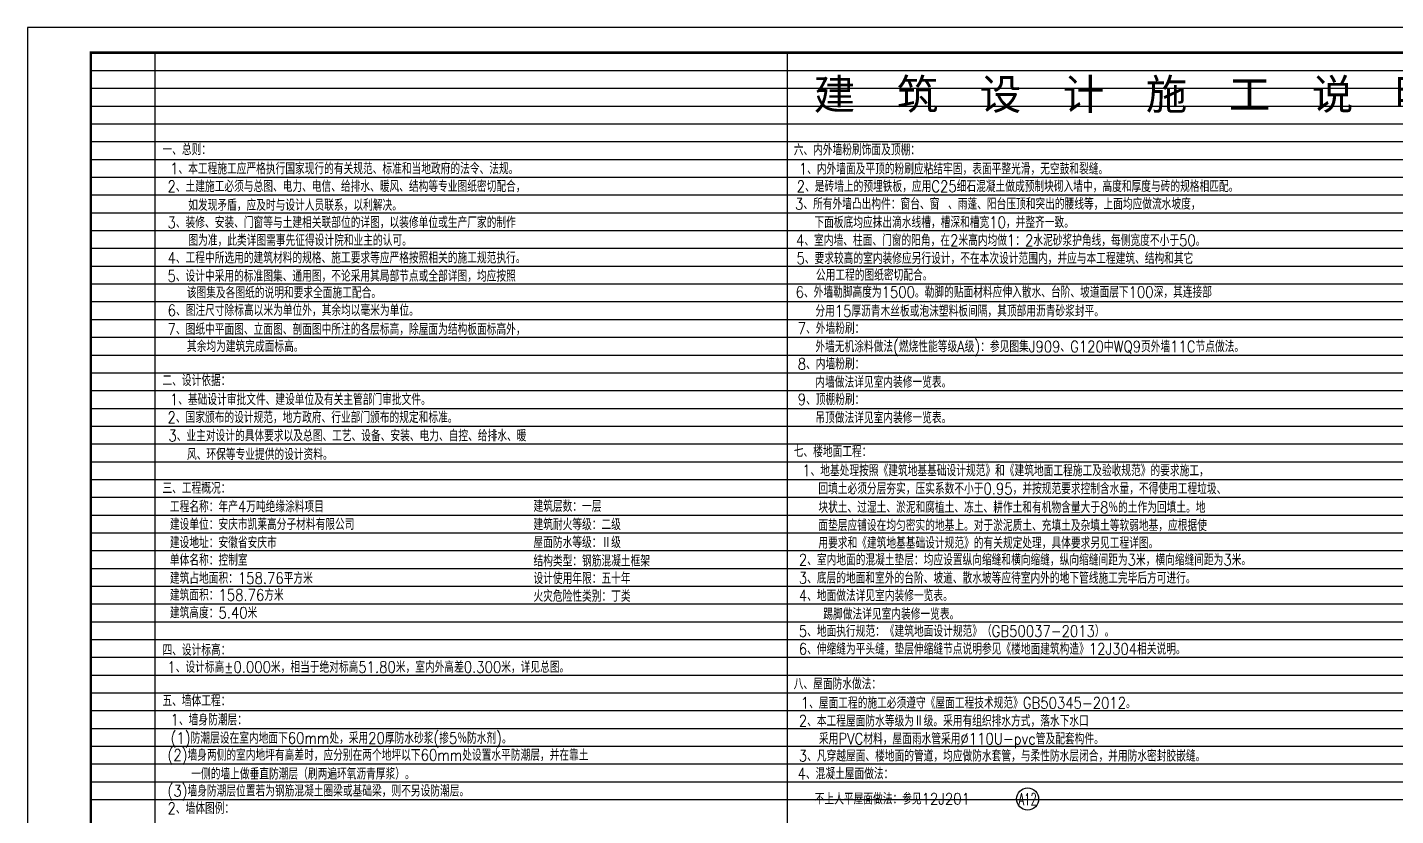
# Model space of a CAD drawing. Extents: x 5279878 to 5976284, y -275259 to -27697.
# Drawn here: x 5315627 to 5369511, y -120988 to -89952 of the extents above; entities that cross this region are included whole.
import ezdxf

# ---------------------------------------------------------------- set-up
doc = ezdxf.new("R2010")
doc.units = 0
doc.header["$LTSCALE"] = 1000
doc.header["$MEASUREMENT"] = 0
doc.layers.get('0').update_dxf_attribs({"linetype": 'CONTINUOUS'})
doc.layers.add('PUB_TITLE', color=4, linetype='CONTINUOUS')
doc.layers.add('图层线', color=8, linetype='CONTINUOUS')
doc.styles.add('HZ1', font='txt.shx', dxfattribs={"bigfont": 'hzdx.shx'})
doc.styles.add('HZ2', font='simplex.shx', dxfattribs={"width": 0.7, "bigfont": 'hztxt.shx'})
doc.styles.add('宋体', font='', dxfattribs={"width": 0.7})
doc.styles.get('宋体').set_extended_font_data('SimSun')

msp = doc.modelspace()

# ---------------------------------------------------------------- linework, layer by layer
at = {"color": 3, "linetype": 'Continuous'}
msp.add_ellipse((5355015.7, -120332.9, 5955.2), major_axis=(-361.9, 241.4), ratio=1, start_param=0.5883703, end_param=6.8715556, dxfattribs=at)
at = {"layer": 'PUB_TITLE'}
msp.add_lwpolyline([(5315626.8, -149351.7), (5399726.8, -149351.7), (5399726.8, -89951.7), (5315626.8, -89951.7)], close=True, dxfattribs=at)
at = {"layer": 'PUB_TITLE', "const_width": 100}
msp.add_lwpolyline([(5318126.8, -148351.7), (5398726.8, -148351.7), (5398726.8, -90951.7), (5318126.8, -90951.7)], close=True, dxfattribs=at)
at = {"layer": '图层线'}
for p, q in [((5318126.8, -90951.7), (5398726.8, -90951.7)), ((5320660.2, -148351.7), (5320660.2, -90951.7)), ((5345557.9, -148351.7), (5345557.9, -90951.7)), ((5318126.8, -91651.7), (5398726.8, -91651.7)), ((5318126.8, -92351.7), (5398726.8, -92351.7)), ((5318126.8, -93051.7), (5398726.8, -93051.7)), ((5318126.8, -93751.7), (5398726.8, -93751.7)), ((5318126.8, -94451.7), (5398726.8, -94451.7)), ((5318126.8, -95151.7), (5398726.8, -95151.7)), ((5318126.8, -95851.7), (5398726.8, -95851.7)), ((5318126.8, -96551.7), (5398726.8, -96551.7)), ((5318126.8, -97251.7), (5398726.8, -97251.7)), ((5318126.8, -97951.7), (5398726.8, -97951.7)), ((5318126.8, -98651.7), (5398726.8, -98651.7)), ((5318126.8, -99351.7), (5398726.8, -99351.7)), ((5318126.8, -100051.7), (5398726.8, -100051.7)), ((5318126.8, -100751.7), (5398726.8, -100751.7)), ((5318126.8, -101451.7), (5398726.8, -101451.7)), ((5318126.8, -102151.7), (5398726.8, -102151.7)), ((5318126.8, -102851.7), (5398726.8, -102851.7)), ((5318126.8, -103551.7), (5398726.8, -103551.7)), ((5318126.8, -104251.7), (5398726.8, -104251.7)), ((5318126.8, -104951.7), (5398726.8, -104951.7)), ((5318126.8, -105651.7), (5398726.8, -105651.7)), ((5318126.8, -106351.7), (5398726.8, -106351.7)), ((5318126.8, -107051.7), (5398726.8, -107051.7)), ((5318126.8, -107751.7), (5398726.8, -107751.7)), ((5318126.8, -108451.7), (5398726.8, -108451.7)), ((5318126.8, -109151.7), (5398726.8, -109151.7)), ((5318126.8, -109851.7), (5398726.8, -109851.7)), ((5318126.8, -110551.7), (5398726.8, -110551.7)), ((5318126.8, -111251.7), (5398726.8, -111251.7)), ((5318126.8, -111951.7), (5398726.8, -111951.7)), ((5318126.8, -112651.7), (5398726.8, -112651.7)), ((5318126.8, -113351.7), (5398726.8, -113351.7)), ((5318126.8, -114051.7), (5398726.8, -114051.7)), ((5318126.8, -114751.7), (5398726.8, -114751.7)), ((5318126.8, -115451.7), (5398726.8, -115451.7)), ((5318126.8, -116151.7), (5398726.8, -116151.7)), ((5318126.8, -116851.7), (5398726.8, -116851.7)), ((5318126.8, -117551.7), (5398726.8, -117551.7)), ((5318126.8, -118251.7), (5398726.8, -118251.7)), ((5318126.8, -118951.7), (5398726.8, -118951.7)), ((5318126.8, -119651.7), (5398726.8, -119651.7)), ((5318126.8, -120351.7), (5398726.8, -120351.7))]:
    msp.add_line(p, q, dxfattribs=at)

# ---------------------------------------------------------------- texts
at = {"style": '宋体'}
msp.add_text('建  筑  设  计  施  工  说  明', height=1200, dxfattribs=at).set_placement((5346592, -93186.4))
at = {"color": 6, "style": 'HZ1', "width": 0.85}
for s, p in [('一、总则：', (5320946.4, -94986)), ('六、内外墙粉刷饰面及顶棚：', (5345806.3, -94995.7)), ('二、设计依据：', (5320946.4, -104077)), ('七、楼地面工程：', (5345806.3, -106875.5)), ('三、工程概况：', (5320946.4, -108318.2)), ('四、设计标高：', (5320946.4, -114688.7)), ('八、屋面防水做法：', (5345806.3, -116024.6)), ('五、墙体工程：', (5320946.4, -116688.1))]:
    msp.add_text(s, height=450, dxfattribs=at).set_placement(p)
at = {"color": 4, "style": 'HZ1', "width": 0.85}
for s, p in [('1、本工程施工应严格执行国家现行的有关规范、标准和当地政府的法令、法规。', (5321248.8, -95736)), ('1、内外墙面及平顶的粉刷应粘结牢固，表面平整光滑，无空鼓和裂缝。', (5346006.3, -95745.7)), ('2、土建施工必须与总图、电力、电信、给排水、暖风、结构等专业图纸密切配合，', (5321146.4, -96435.7)), ('2、是砖墙上的预埋铁板，应用C25细石混凝土做成预制块砌入墙中，高度和厚度与砖的规格相匹配。', (5345925.3, -96436)), ('如发现矛盾，应及时与设计人员联系，以利解决。', (5321962.5, -97173.8)), ('3、所有外墙凸出构件：窗台、窗 、雨蓬、阳台压顶和突出的腰线等，上面均应做流水坡度，', (5345859.8, -97126.5)), ('3、装修、安装、门窗等与土建相关联部位的详图，以装修单位或生产厂家的制作', (5321146.4, -97857.3)), ('下面板底均应抹出滴水线槽，槽深和槽宽10，并整齐一致。', (5346622.7, -97851.7)), ('图为准，此类详图需事先征得设计院和业主的认可。', (5321969.7, -98558)), ('4、室内墙、柱面、门窗的阳角，在2米高内均做1：2水泥砂浆护角线，每侧宽度不小于50。', (5345899.1, -98560.1)), ('4、工程中所选用的建筑材料的规格、施工要求等应严格按照相关的施工规范执行。', (5321146.4, -99249.4)), ('5、要求较高的室内装修应另行设计，不在本次设计范围内，并应与本工程建筑、结构和其它', (5345917, -99269.4)), ('5、设计中采用的标准图集、通用图，不论采用其局部节点或全部详图，均应按照', (5321146.4, -99964.4)), ('公用工程的图纸密切配合。', (5346680.2, -99929.4)), ('该图集及各图纸的说明和要求全面施工配合。', (5321905.8, -100623.1)), ('6、外墙勒脚高度为1500。勒脚的贴面材料应伸入散水、台阶、坡道面层下100深，其连接部', (5345882.5, -100599.9)), ('6、图注尺寸除标高以米为单位外，其余均以毫米为单位。', (5321151.8, -101316.3)), ('分用15厚沥青木丝板或泡沫塑料板间隔，其顶部用沥青砂浆封平。', (5346659, -101344.1)), ('7、图纸中平面图、立面图、剖面图中所注的各层标高，除屋面为结构板面标高外，', (5321148.7, -102061)), ('7、外墙粉刷：', (5345964.7, -102025.1)), ('其余均为建筑完成面标高。', (5321911.9, -102735)), ('外墙无机涂料做法(燃烧性能等级A级)：参见图集J909、G120中WQ9页外墙11C节点做法。', (5346659, -102744.1)), ('8、内墙粉刷：', (5345964.7, -103425.1)), ('内墙做法详见室内装修一览表。', (5346659, -104144.1)), ('1、基础设计审批文件、建设单位及有关主管部门审批文件。', (5321239.9, -104827)), ('9、顶棚粉刷：', (5345964.7, -104825.1)), ('2、国家颁布的设计规范，地方政府、行业部门颁布的规定和标准。', (5321146.4, -105531.9)), ('吊顶做法详见室内装修一览表。', (5346659, -105544.1)), ('3、业主对设计的具体要求以及总图、工艺、设备、安装、电力、自控、给排水、暖', (5321181, -106251.9)), ('风、环保等专业提供的设计资料。', (5321913.4, -106990)), ('1、地基处理按照《建筑地基基础设计规范》和《建筑地面工程施工及验收规范》的要求施工，', (5346141.3, -107625.5)), ('回填土必须分层夯实，压实系数不小于0.95，并按规范要求控制含水量，不得使用工程垃圾、', (5346777, -108337.8)), ('工程名称：年产4万吨绝缘涂料项目', (5321239.9, -109043.8)), ('建筑层数：一层', (5335557.8, -109030.5)), ('块状土、过湿土、淤泥和腐植土、冻土、耕作土和有机物含量大于8％的土作为回填土。地', (5346777, -109073.6)), ('建设单位：安庆市凯莱高分子材料有限公司', (5321239.9, -109742)), ('建筑耐火等级：二级', (5335557.8, -109750.2)), ('面垫层应铺设在均匀密实的地基上。对于淤泥质土、充填土及杂填土等软弱地基，应根据使', (5346777, -109786)), ('建设地址：安徽省安庆市', (5321239.9, -110461)), ('屋面防水等级：Ⅱ级', (5335557.8, -110454.7)), ('用要求和《建筑地基基础设计规范》的有关规定处理，具体要求另见工程详图。', (5346777, -110474.7)), ('单体名称：控制室', (5321239.9, -111148.8)), ('结构类型：钢筋混凝土框架', (5335557.8, -111180.9)), ('2、室内地面的混凝土垫层：均应设置纵向缩缝和横向缩缝，纵向缩缝间距为3米，横向缩缝间距为3米。', (5346006.3, -111139.9)), ('建筑占地面积：158.76平方米', (5321239.9, -111862.5)), ('设计使用年限：五十年', (5335557.8, -111870.1)), ('3、底层的地面和室外的台阶、坡道、散水坡等应待室内外的地下管线施工完毕后方可进行。', (5346006.3, -111854.6)), ('建筑面积：158.76方米  ', (5321239.9, -112525.5)), ('火灾危险性类别：丁类', (5335557.8, -112570.1)), ('4、地面做法详见室内装修一览表。', (5346006.3, -112548.9)), ('建筑高度：5.40米', (5321239.9, -113224.7)), ('踢脚做法详见室内装修一览表。', (5346972.2, -113274.7)), ('5、地面执行规范：《建筑地面设计规范》（GB50037-2013）。', (5346006.3, -113948.9)), ('6、伸缩缝为平头缝，垫层伸缩缝节点说明参见《楼地面建筑构造》12J304相关说明。', (5346006.3, -114648.9)), ('1、设计标高%%P0.000米，相当于绝对标高51.80米，室内外高差0.300米，详见总图。', (5321142, -115363.9)), ('1、屋面工程的施工必须遵守《屋面工程技术规范》GB50345-2012。', (5346085.1, -116774.6)), ('1、墙身防潮层：', (5321269.5, -117438.1)), ('2、本工程屋面防水等级为Ⅱ级。采用有组织排水方式，落水下水口', (5346006.3, -117482.3)), ('(1)防潮层设在室内地面下60mm处，采用20厚防水砂浆(掺5％防水剂)。', (5321269.5, -118159.7)), ('采用PVC材料，屋面雨水管采用%%C110U-pvc管及配套构件。', (5346799.4, -118186)), ('(2)墙身两侧的室内地坪有高差时，应分别在两个地坪以下60mm处设置水平防潮层，并在靠土', (5321146.4, -118827.7)), ('3、凡穿越屋面、楼地面的管道，均应做防水套管，与柔性防水层闭合，并用防水密封胶嵌缝。', (5346006.3, -118858.5)), ('一侧的墙上做垂直防潮层（刷两遍环氧沥青厚浆）。', (5322083.4, -119567.1)), ('4、混凝土屋面做法：', (5345958.5, -119561.1)), ('(3)墙身防潮层位置若为钢筋混凝土圈梁或基础梁，则不另设防潮层。', (5321146.4, -120236.8)), ('不上人平屋面做法：参见12J201', (5346637.1, -120551, 5955.2)), ('2、墙体图例：', (5321146.4, -120924.4))]:
    msp.add_text(s, height=450, dxfattribs=at).set_placement(p)
at = {"color": 3, "linetype": 'Continuous', "style": 'HZ2', "width": 0.6}
msp.add_text('A12', height=477.04, dxfattribs=at).set_placement((5354663.2, -120577.2, 5955.2))

doc.saveas('drawing.dxf')
